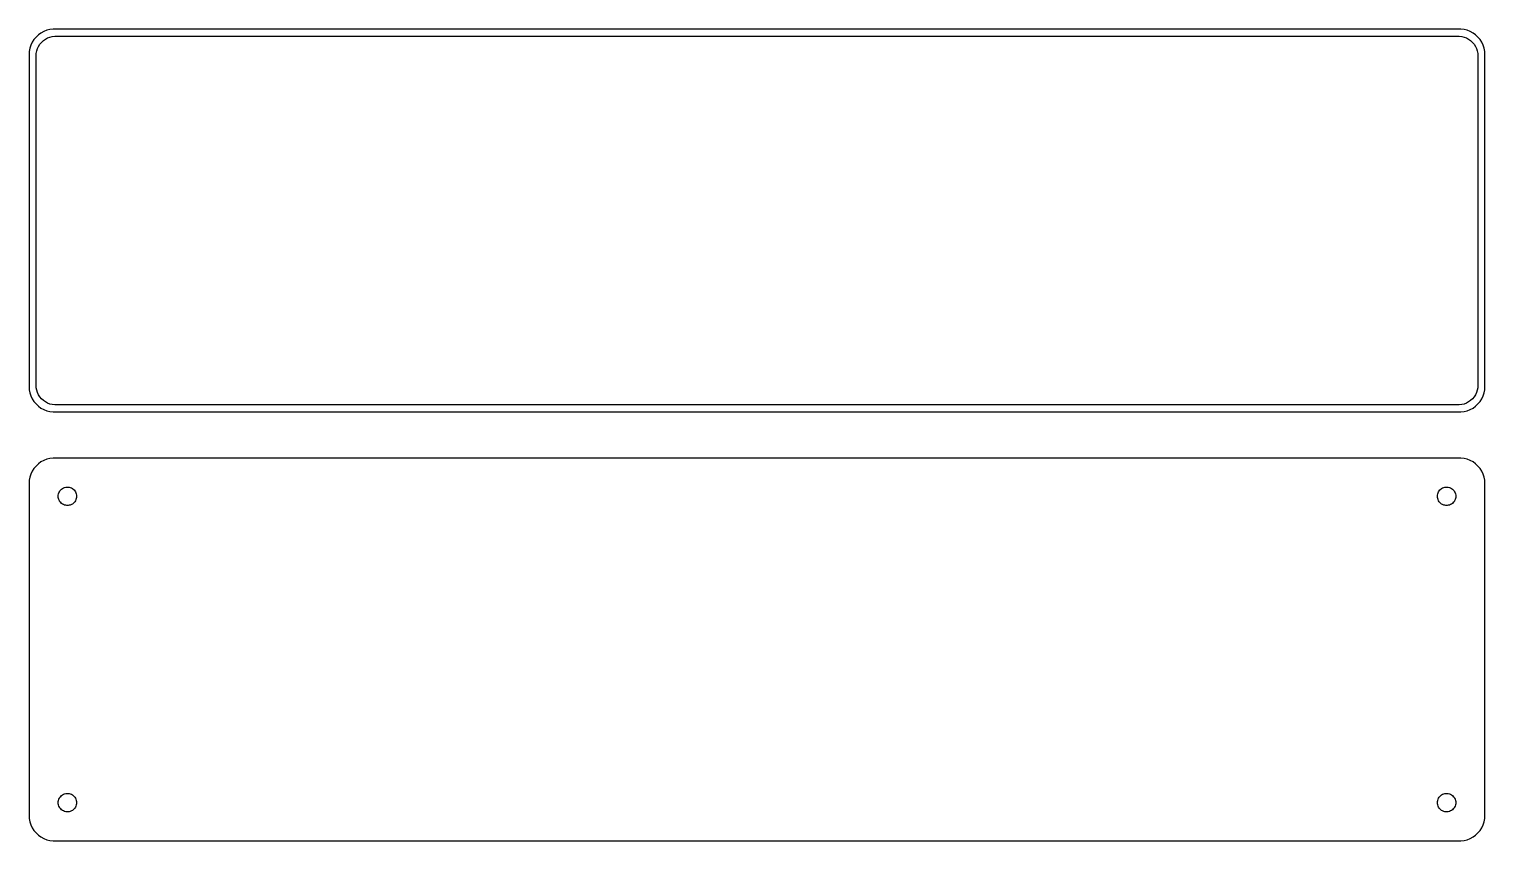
# Model space of a CAD drawing. Header units: metres. Extents: x -142 to 142, y 47 to 205.
import ezdxf

# ---------------------------------------------------------------- set-up
doc = ezdxf.new("R2010")
doc.units = ezdxf.units.M

msp = doc.modelspace()

# ---------------------------------------------------------------- linework, layer by layer
for p, q in [((-139.045, 205.255), (-139.629, 205.024)), ((-138.437, 205.411), (-139.045, 205.255)), ((-137.814, 205.49), (-138.437, 205.411)), ((137.814, 205.49), (-137.814, 205.49)), ((138.437, 205.411), (137.814, 205.49)), ((139.045, 205.255), (138.437, 205.411)), ((139.629, 205.024), (139.045, 205.255)), ((-141.882, 202.909), (-142.149, 202.341)), ((-141.545, 203.439), (-141.882, 202.909)), ((-141.145, 203.923), (-141.545, 203.439)), ((-140.687, 204.353), (-141.145, 203.923)), ((-140.179, 204.722), (-140.687, 204.353)), ((-140.641, 202.114), (-140.38, 202.524)), ((-140.38, 202.524), (-140.071, 202.899)), ((-139.629, 205.024), (-140.179, 204.722)), ((-140.071, 202.899), (-139.716, 203.231)), ((-139.716, 203.231), (-139.323, 203.517)), ((-139.323, 203.517), (-138.898, 203.751)), ((-138.898, 203.751), (-138.446, 203.93)), ((-138.446, 203.93), (-137.975, 204.051)), ((-137.975, 204.051), (-137.493, 204.112)), ((-137.493, 204.112), (137.493, 204.112)), ((137.493, 204.112), (137.975, 204.051)), ((137.975, 204.051), (138.446, 203.93)), ((138.446, 203.93), (138.898, 203.751)), ((138.898, 203.751), (139.323, 203.517)), ((139.323, 203.517), (139.716, 203.231)), ((140.179, 204.722), (139.629, 205.024)), ((139.716, 203.231), (140.071, 202.899)), ((140.071, 202.899), (140.38, 202.524)), ((140.687, 204.353), (140.179, 204.722)), ((140.38, 202.524), (140.641, 202.114)), ((141.145, 203.923), (140.687, 204.353)), ((141.545, 203.439), (141.145, 203.923)), ((141.882, 202.909), (141.545, 203.439)), ((142.149, 202.341), (141.882, 202.909)), ((-142.461, 201.127), (-142.5, 200.5)), ((-142.5, 200.5), (-142.5, 135.5)), ((-142.343, 201.743), (-142.461, 201.127)), ((-142.149, 202.341), (-142.343, 201.743)), ((-141.119, 200.25), (-141.089, 200.735)), ((-141.119, 135.75), (-141.119, 200.25)), ((-141.089, 200.735), (-140.998, 201.212)), ((-140.998, 201.212), (-140.848, 201.674)), ((-140.848, 201.674), (-140.641, 202.114)), ((140.641, 202.114), (140.848, 201.674)), ((140.848, 201.674), (140.998, 201.212)), ((140.998, 201.212), (141.089, 200.735)), ((141.089, 200.735), (141.119, 200.25)), ((141.119, 200.25), (141.119, 135.75)), ((142.343, 201.743), (142.149, 202.341)), ((142.461, 201.127), (142.343, 201.743)), ((142.5, 200.5), (142.461, 201.127)), ((142.5, 135.5), (142.5, 200.5)), ((-142.5, 135.5), (-142.461, 134.873)), ((-142.461, 134.873), (-142.343, 134.257)), ((-142.343, 134.257), (-142.149, 133.659)), ((-141.089, 135.265), (-141.119, 135.75)), ((-140.998, 134.788), (-141.089, 135.265)), ((-140.848, 134.326), (-140.998, 134.788)), ((-140.641, 133.886), (-140.848, 134.326)), ((140.848, 134.326), (140.641, 133.886)), ((140.998, 134.788), (140.848, 134.326)), ((141.089, 135.265), (140.998, 134.788)), ((141.119, 135.75), (141.089, 135.265)), ((142.149, 133.659), (142.343, 134.257)), ((142.343, 134.257), (142.461, 134.873)), ((142.461, 134.873), (142.5, 135.5)), ((-142.149, 133.659), (-141.882, 133.091)), ((-141.882, 133.091), (-141.545, 132.561)), ((-141.545, 132.561), (-141.145, 132.077)), ((-141.145, 132.077), (-140.687, 131.647)), ((-140.687, 131.647), (-140.179, 131.278)), ((-140.38, 133.476), (-140.641, 133.886)), ((-140.071, 133.101), (-140.38, 133.476)), ((-140.179, 131.278), (-139.629, 130.976)), ((-139.716, 132.769), (-140.071, 133.101)), ((-139.323, 132.483), (-139.716, 132.769)), ((-138.898, 132.249), (-139.323, 132.483)), ((-138.446, 132.07), (-138.898, 132.249)), ((-137.975, 131.949), (-138.446, 132.07)), ((-137.493, 131.888), (-137.975, 131.949)), ((137.493, 131.888), (-137.493, 131.888)), ((137.975, 131.949), (137.493, 131.888)), ((138.446, 132.07), (137.975, 131.949)), ((138.898, 132.249), (138.446, 132.07)), ((139.323, 132.483), (138.898, 132.249)), ((139.716, 132.769), (139.323, 132.483)), ((139.629, 130.976), (140.179, 131.278)), ((140.071, 133.101), (139.716, 132.769)), ((140.38, 133.476), (140.071, 133.101)), ((140.179, 131.278), (140.687, 131.647)), ((140.641, 133.886), (140.38, 133.476)), ((140.687, 131.647), (141.145, 132.077)), ((141.145, 132.077), (141.545, 132.561)), ((141.545, 132.561), (141.882, 133.091)), ((141.882, 133.091), (142.149, 133.659)), ((-139.629, 130.976), (-139.045, 130.745)), ((-139.045, 130.745), (-138.437, 130.589)), ((-138.437, 130.589), (-137.814, 130.51)), ((-137.814, 130.51), (137.814, 130.51)), ((137.814, 130.51), (138.437, 130.589)), ((138.437, 130.589), (139.045, 130.745)), ((139.045, 130.745), (139.629, 130.976)), ((-141.145, 119.923), (-141.545, 119.439)), ((-140.687, 120.353), (-141.145, 119.923)), ((-140.179, 120.722), (-140.687, 120.353)), ((-139.629, 121.024), (-140.179, 120.722)), ((-139.045, 121.255), (-139.629, 121.024)), ((-138.437, 121.411), (-139.045, 121.255)), ((-137.814, 121.49), (-138.437, 121.411)), ((137.814, 121.49), (-137.814, 121.49)), ((138.437, 121.411), (137.814, 121.49)), ((139.045, 121.255), (138.437, 121.411)), ((139.629, 121.024), (139.045, 121.255)), ((140.179, 120.722), (139.629, 121.024)), ((140.687, 120.353), (140.179, 120.722)), ((141.145, 119.923), (140.687, 120.353)), ((141.545, 119.439), (141.145, 119.923)), ((-142.461, 117.127), (-142.5, 116.5)), ((-142.343, 117.743), (-142.461, 117.127)), ((-142.149, 118.341), (-142.343, 117.743)), ((-141.882, 118.909), (-142.149, 118.341)), ((-141.545, 119.439), (-141.882, 118.909)), ((141.882, 118.909), (141.545, 119.439)), ((142.149, 118.341), (141.882, 118.909)), ((142.343, 117.743), (142.149, 118.341)), ((142.461, 117.127), (142.343, 117.743)), ((142.5, 116.5), (142.461, 117.127)), ((-142.5, 116.5), (-142.5, 51.5)), ((-136.8, 114), (-136.786, 114.226)), ((-136.786, 113.774), (-136.8, 114)), ((-136.786, 114.226), (-136.743, 114.448)), ((-136.743, 114.448), (-136.674, 114.663)), ((-136.674, 114.663), (-136.577, 114.867)), ((-136.577, 114.867), (-136.456, 115.058)), ((-136.456, 115.058), (-136.312, 115.232)), ((-136.312, 115.232), (-136.147, 115.387)), ((-136.147, 115.387), (-135.964, 115.52)), ((-135.964, 115.52), (-135.766, 115.629)), ((-135.766, 115.629), (-135.556, 115.712)), ((-135.556, 115.712), (-135.337, 115.768)), ((-135.337, 115.768), (-135.113, 115.796)), ((-135.113, 115.796), (-134.887, 115.796)), ((-134.887, 115.796), (-134.663, 115.768)), ((-134.663, 115.768), (-134.444, 115.712)), ((-134.444, 115.712), (-134.234, 115.629)), ((-134.234, 115.629), (-134.036, 115.52)), ((-134.036, 115.52), (-133.853, 115.387)), ((-133.853, 115.387), (-133.688, 115.232)), ((-133.688, 115.232), (-133.544, 115.058)), ((-133.544, 115.058), (-133.423, 114.867)), ((-133.423, 114.867), (-133.326, 114.663)), ((-133.326, 114.663), (-133.257, 114.448)), ((-133.257, 114.448), (-133.214, 114.226)), ((-133.214, 114.226), (-133.2, 114)), ((-133.2, 114), (-133.214, 113.774)), ((133.2, 114), (133.214, 114.226)), ((133.214, 113.774), (133.2, 114)), ((133.214, 114.226), (133.257, 114.448)), ((133.257, 114.448), (133.326, 114.663)), ((133.326, 114.663), (133.423, 114.867)), ((133.423, 114.867), (133.544, 115.058)), ((133.544, 115.058), (133.688, 115.232)), ((133.688, 115.232), (133.853, 115.387)), ((133.853, 115.387), (134.036, 115.52)), ((134.036, 115.52), (134.234, 115.629)), ((134.234, 115.629), (134.444, 115.712)), ((134.444, 115.712), (134.663, 115.768)), ((134.663, 115.768), (134.887, 115.796)), ((134.887, 115.796), (135.113, 115.796)), ((135.113, 115.796), (135.337, 115.768)), ((135.337, 115.768), (135.556, 115.712)), ((135.556, 115.712), (135.766, 115.629)), ((135.766, 115.629), (135.964, 115.52)), ((135.964, 115.52), (136.147, 115.387)), ((136.147, 115.387), (136.312, 115.232)), ((136.312, 115.232), (136.456, 115.058)), ((136.456, 115.058), (136.577, 114.867)), ((136.577, 114.867), (136.674, 114.663)), ((136.674, 114.663), (136.743, 114.448)), ((136.743, 114.448), (136.786, 114.226)), ((136.786, 114.226), (136.8, 114)), ((136.8, 114), (136.786, 113.774)), ((142.5, 51.5), (142.5, 116.5)), ((-136.743, 113.552), (-136.786, 113.774)), ((-136.674, 113.337), (-136.743, 113.552)), ((-136.577, 113.133), (-136.674, 113.337)), ((-136.456, 112.942), (-136.577, 113.133)), ((-136.312, 112.768), (-136.456, 112.942)), ((-136.147, 112.613), (-136.312, 112.768)), ((-135.964, 112.48), (-136.147, 112.613)), ((-135.766, 112.371), (-135.964, 112.48)), ((-135.556, 112.288), (-135.766, 112.371)), ((-135.337, 112.232), (-135.556, 112.288)), ((-135.113, 112.204), (-135.337, 112.232)), ((-134.887, 112.204), (-135.113, 112.204)), ((-134.663, 112.232), (-134.887, 112.204)), ((-134.444, 112.288), (-134.663, 112.232)), ((-134.234, 112.371), (-134.444, 112.288)), ((-134.036, 112.48), (-134.234, 112.371)), ((-133.853, 112.613), (-134.036, 112.48)), ((-133.688, 112.768), (-133.853, 112.613)), ((-133.544, 112.942), (-133.688, 112.768)), ((-133.423, 113.133), (-133.544, 112.942)), ((-133.326, 113.337), (-133.423, 113.133)), ((-133.257, 113.552), (-133.326, 113.337)), ((-133.214, 113.774), (-133.257, 113.552)), ((133.257, 113.552), (133.214, 113.774)), ((133.326, 113.337), (133.257, 113.552)), ((133.423, 113.133), (133.326, 113.337)), ((133.544, 112.942), (133.423, 113.133)), ((133.688, 112.768), (133.544, 112.942)), ((133.853, 112.613), (133.688, 112.768)), ((134.036, 112.48), (133.853, 112.613)), ((134.234, 112.371), (134.036, 112.48)), ((134.444, 112.288), (134.234, 112.371)), ((134.663, 112.232), (134.444, 112.288)), ((134.887, 112.204), (134.663, 112.232)), ((135.113, 112.204), (134.887, 112.204)), ((135.337, 112.232), (135.113, 112.204)), ((135.556, 112.288), (135.337, 112.232)), ((135.766, 112.371), (135.556, 112.288)), ((135.964, 112.48), (135.766, 112.371)), ((136.147, 112.613), (135.964, 112.48)), ((136.312, 112.768), (136.147, 112.613)), ((136.456, 112.942), (136.312, 112.768)), ((136.577, 113.133), (136.456, 112.942)), ((136.674, 113.337), (136.577, 113.133)), ((136.743, 113.552), (136.674, 113.337)), ((136.786, 113.774), (136.743, 113.552)), ((-136.8, 54), (-136.786, 54.2256)), ((-136.786, 54.2256), (-136.743, 54.4476)), ((-136.743, 54.4476), (-136.674, 54.6626)), ((-136.674, 54.6626), (-136.577, 54.8672)), ((-136.577, 54.8672), (-136.456, 55.058)), ((-136.456, 55.058), (-136.312, 55.2322)), ((-136.312, 55.2322), (-136.147, 55.3869)), ((-136.147, 55.3869), (-135.964, 55.5198)), ((-135.964, 55.5198), (-135.766, 55.6287)), ((-135.766, 55.6287), (-135.556, 55.7119)), ((-135.556, 55.7119), (-135.337, 55.7681)), ((-135.337, 55.7681), (-135.113, 55.7964)), ((-135.113, 55.7964), (-134.887, 55.7964)), ((-134.887, 55.7964), (-134.663, 55.7681)), ((-134.663, 55.7681), (-134.444, 55.7119)), ((-134.444, 55.7119), (-134.234, 55.6287)), ((-134.234, 55.6287), (-134.036, 55.5198)), ((-134.036, 55.5198), (-133.853, 55.3869)), ((-133.853, 55.3869), (-133.688, 55.2322)), ((-133.688, 55.2322), (-133.544, 55.058)), ((-133.544, 55.058), (-133.423, 54.8672)), ((-133.423, 54.8672), (-133.326, 54.6626)), ((-133.326, 54.6626), (-133.257, 54.4476)), ((-133.257, 54.4476), (-133.214, 54.2256)), ((-133.214, 54.2256), (-133.2, 54)), ((133.2, 54), (133.214, 54.2256)), ((133.214, 54.2256), (133.257, 54.4476)), ((133.257, 54.4476), (133.326, 54.6626)), ((133.326, 54.6626), (133.423, 54.8672)), ((133.423, 54.8672), (133.544, 55.058)), ((133.544, 55.058), (133.688, 55.2322)), ((133.688, 55.2322), (133.853, 55.3869)), ((133.853, 55.3869), (134.036, 55.5198)), ((134.036, 55.5198), (134.234, 55.6287)), ((134.234, 55.6287), (134.444, 55.7119)), ((134.444, 55.7119), (134.663, 55.7681)), ((134.663, 55.7681), (134.887, 55.7964)), ((134.887, 55.7964), (135.113, 55.7964)), ((135.113, 55.7964), (135.337, 55.7681)), ((135.337, 55.7681), (135.556, 55.7119)), ((135.556, 55.7119), (135.766, 55.6287)), ((135.766, 55.6287), (135.964, 55.5198)), ((135.964, 55.5198), (136.147, 55.3869)), ((136.147, 55.3869), (136.312, 55.2322)), ((136.312, 55.2322), (136.456, 55.058)), ((136.456, 55.058), (136.577, 54.8672)), ((136.577, 54.8672), (136.674, 54.6626)), ((136.674, 54.6626), (136.743, 54.4476)), ((136.743, 54.4476), (136.786, 54.2256)), ((136.786, 54.2256), (136.8, 54)), ((-142.5, 51.5), (-142.461, 50.8733)), ((-136.786, 53.7744), (-136.8, 54)), ((-136.743, 53.5524), (-136.786, 53.7744)), ((-136.674, 53.3374), (-136.743, 53.5524)), ((-136.577, 53.1328), (-136.674, 53.3374)), ((-136.456, 52.942), (-136.577, 53.1328)), ((-136.312, 52.7678), (-136.456, 52.942)), ((-136.147, 52.6131), (-136.312, 52.7678)), ((-135.964, 52.4802), (-136.147, 52.6131)), ((-135.766, 52.3713), (-135.964, 52.4802)), ((-135.556, 52.2881), (-135.766, 52.3713)), ((-135.337, 52.2319), (-135.556, 52.2881)), ((-135.113, 52.2036), (-135.337, 52.2319)), ((-134.887, 52.2036), (-135.113, 52.2036)), ((-134.663, 52.2319), (-134.887, 52.2036)), ((-134.444, 52.2881), (-134.663, 52.2319)), ((-134.234, 52.3713), (-134.444, 52.2881)), ((-134.036, 52.4802), (-134.234, 52.3713)), ((-133.853, 52.6131), (-134.036, 52.4802)), ((-133.688, 52.7678), (-133.853, 52.6131)), ((-133.544, 52.942), (-133.688, 52.7678)), ((-133.423, 53.1328), (-133.544, 52.942)), ((-133.326, 53.3374), (-133.423, 53.1328)), ((-133.257, 53.5524), (-133.326, 53.3374)), ((-133.214, 53.7744), (-133.257, 53.5524)), ((-133.2, 54), (-133.214, 53.7744)), ((133.214, 53.7744), (133.2, 54)), ((133.257, 53.5524), (133.214, 53.7744)), ((133.326, 53.3374), (133.257, 53.5524)), ((133.423, 53.1328), (133.326, 53.3374)), ((133.544, 52.942), (133.423, 53.1328)), ((133.688, 52.7678), (133.544, 52.942)), ((133.853, 52.6131), (133.688, 52.7678)), ((134.036, 52.4802), (133.853, 52.6131)), ((134.234, 52.3713), (134.036, 52.4802)), ((134.444, 52.2881), (134.234, 52.3713)), ((134.663, 52.2319), (134.444, 52.2881)), ((134.887, 52.2036), (134.663, 52.2319)), ((135.113, 52.2036), (134.887, 52.2036)), ((135.337, 52.2319), (135.113, 52.2036)), ((135.556, 52.2881), (135.337, 52.2319)), ((135.766, 52.3713), (135.556, 52.2881)), ((135.964, 52.4802), (135.766, 52.3713)), ((136.147, 52.6131), (135.964, 52.4802)), ((136.312, 52.7678), (136.147, 52.6131)), ((136.456, 52.942), (136.312, 52.7678)), ((136.577, 53.1328), (136.456, 52.942)), ((136.674, 53.3374), (136.577, 53.1328)), ((136.743, 53.5524), (136.674, 53.3374)), ((136.786, 53.7744), (136.743, 53.5524)), ((136.8, 54), (136.786, 53.7744)), ((142.461, 50.8733), (142.5, 51.5)), ((-142.461, 50.8733), (-142.343, 50.2566)), ((-142.343, 50.2566), (-142.149, 49.6594)), ((-142.149, 49.6594), (-141.882, 49.0912)), ((-141.882, 49.0912), (-141.545, 48.5611)), ((-141.545, 48.5611), (-141.145, 48.0773)), ((141.145, 48.0773), (141.545, 48.5611)), ((141.545, 48.5611), (141.882, 49.0912)), ((141.882, 49.0912), (142.149, 49.6594)), ((142.149, 49.6594), (142.343, 50.2566)), ((142.343, 50.2566), (142.461, 50.8733)), ((-141.145, 48.0773), (-140.687, 47.6474)), ((-140.687, 47.6474), (-140.179, 47.2784)), ((-140.179, 47.2784), (-139.629, 46.9759)), ((-139.629, 46.9759), (-139.045, 46.7447)), ((-139.045, 46.7447), (-138.437, 46.5886)), ((-138.437, 46.5886), (-137.814, 46.5099)), ((-137.814, 46.5099), (137.814, 46.5099)), ((137.814, 46.5099), (138.437, 46.5886)), ((138.437, 46.5886), (139.045, 46.7447)), ((139.045, 46.7447), (139.629, 46.9759)), ((139.629, 46.9759), (140.179, 47.2784)), ((140.179, 47.2784), (140.687, 47.6474)), ((140.687, 47.6474), (141.145, 48.0773))]:
    msp.add_line(p, q)

doc.saveas('drawing.dxf')
